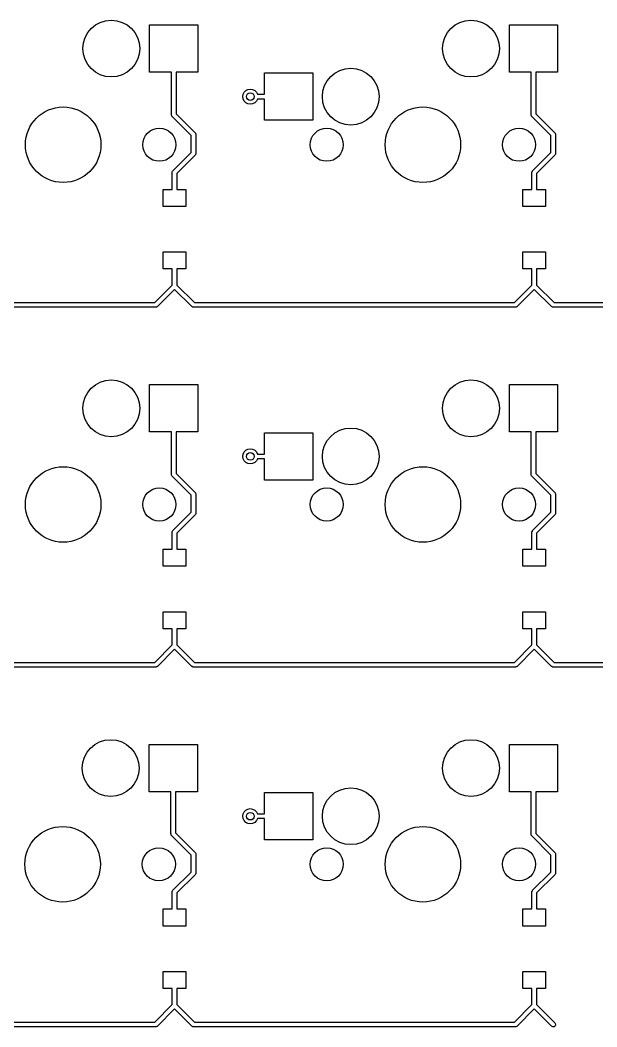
# Model space of a CAD drawing. Extents: x 8 to 224, y -144 to -4.
# Drawn here: x 60.8 to 91.3, y -129.1 to -76 of the extents above; entities that cross this region are included whole.
import ezdxf

# ---------------------------------------------------------------- set-up
doc = ezdxf.new("R2010")
doc.units = 0
doc.layers.add('BLACK', color=7, linetype='CONTINUOUS')

msp = doc.modelspace()

# ---------------------------------------------------------------- linework, layer by layer
at = {"layer": 'BLACK', "linetype": 'CONTINUOUS'}
for p, q in [((67.682, -78.71), (67.682, -76.21)), ((67.682, -76.21), (70.232, -76.21)), ((70.232, -76.21), (70.232, -78.71)), ((86.682, -78.71), (86.682, -76.21)), ((86.682, -76.21), (89.232, -76.21)), ((89.232, -76.21), (89.232, -78.71)), ((68.832, -78.71), (67.682, -78.71)), ((68.832, -80.957), (68.832, -78.71)), ((70.232, -78.71), (69.082, -78.71)), ((69.082, -78.71), (69.082, -80.9052)), ((73.755, -79.875), (73.755, -78.75)), ((73.755, -78.75), (76.305, -78.75)), ((76.305, -78.75), (76.305, -81.25)), ((87.832, -78.71), (86.682, -78.71)), ((87.832, -80.957), (87.832, -78.71)), ((89.232, -78.71), (88.082, -78.71)), ((88.082, -78.71), (88.082, -80.9052)), ((72.6764, -79.7649), (72.7649, -79.6764)), ((72.7649, -79.6764), (72.8764, -79.6196)), ((72.8764, -79.6196), (73, -79.6)), ((73, -79.6), (73.1236, -79.6196)), ((73.1236, -79.6196), (73.2351, -79.6764)), ((73.2351, -79.6764), (73.3236, -79.7649)), ((72.6, -80), (72.6196, -79.8764)), ((72.6196, -80.1236), (72.6, -80)), ((72.6196, -79.8764), (72.6764, -79.7649)), ((72.6764, -80.2351), (72.6196, -80.1236)), ((72.7649, -80.3236), (72.6764, -80.2351)), ((73.3236, -80.2351), (73.2351, -80.3236)), ((73.3236, -79.7649), (73.3797, -79.875)), ((73.3797, -80.125), (73.3236, -80.2351)), ((73.3797, -79.875), (73.755, -79.875)), ((73.755, -80.125), (73.3797, -80.125)), ((73.755, -81.25), (73.755, -80.125)), ((72.8764, -80.3804), (72.7649, -80.3236)), ((73, -80.4), (72.8764, -80.3804)), ((73.1236, -80.3804), (73, -80.4)), ((73.2351, -80.3236), (73.1236, -80.3804)), ((68.8407, -80.9865), (68.832, -80.957)), ((68.8471, -81.0166), (68.8407, -80.9865)), ((68.851, -81.0218), (68.8471, -81.0166)), ((68.8518, -81.0245), (68.851, -81.0218)), ((68.8553, -81.0276), (68.8518, -81.0245)), ((68.8686, -81.0454), (68.8553, -81.0276)), ((69.875, -82.0518), (68.8686, -81.0454)), ((69.082, -80.9052), (70.0884, -81.9116)), ((76.305, -81.25), (73.755, -81.25)), ((87.8407, -80.9865), (87.832, -80.957)), ((87.8471, -81.0166), (87.8407, -80.9865)), ((87.851, -81.0218), (87.8471, -81.0166)), ((87.8518, -81.0245), (87.851, -81.0218)), ((87.8553, -81.0276), (87.8518, -81.0245)), ((87.8686, -81.0454), (87.8553, -81.0276)), ((88.875, -82.0518), (87.8686, -81.0454)), ((88.082, -80.9052), (89.0884, -81.9116)), ((69.875, -82.9482), (69.875, -82.0518)), ((70.0884, -81.9116), (70.1017, -81.9294)), ((70.1017, -81.9294), (70.1052, -81.9325)), ((70.1052, -81.9325), (70.106, -81.9352)), ((70.106, -81.9352), (70.1099, -81.9404)), ((70.1099, -81.9404), (70.1163, -81.9705)), ((70.1163, -81.9705), (70.125, -82)), ((70.125, -82), (70.125, -83)), ((88.875, -82.9482), (88.875, -82.0518)), ((89.0884, -81.9116), (89.1017, -81.9294)), ((89.1017, -81.9294), (89.1052, -81.9325)), ((89.1052, -81.9325), (89.106, -81.9352)), ((89.106, -81.9352), (89.1099, -81.9404)), ((89.1099, -81.9404), (89.1163, -81.9705)), ((89.1163, -81.9705), (89.125, -82)), ((89.125, -82), (89.125, -83)), ((68.9116, -83.9116), (69.875, -82.9482)), ((70.0884, -83.0884), (69.125, -84.0518)), ((70.1032, -83.0614), (70.0884, -83.0884)), ((70.1199, -83.0355), (70.1032, -83.0614)), ((70.1208, -83.0291), (70.1199, -83.0355)), ((70.1221, -83.0266), (70.1208, -83.0291)), ((70.125, -83), (70.1218, -83.022)), ((70.1218, -83.022), (70.1221, -83.0266)), ((87.9116, -83.9116), (88.875, -82.9482)), ((89.0884, -83.0884), (88.125, -84.0518)), ((89.1032, -83.0614), (89.0884, -83.0884)), ((89.1199, -83.0355), (89.1032, -83.0614)), ((89.1208, -83.0291), (89.1199, -83.0355)), ((89.1221, -83.0266), (89.1208, -83.0291)), ((89.125, -83), (89.1218, -83.022)), ((89.1218, -83.022), (89.1221, -83.0266)), ((68.875, -84), (68.8782, -83.978)), ((68.875, -84.9), (68.875, -84)), ((68.8779, -83.9734), (68.8792, -83.9709)), ((68.8782, -83.978), (68.8779, -83.9734)), ((68.8792, -83.9709), (68.8801, -83.9645)), ((68.8801, -83.9645), (68.8968, -83.9386)), ((68.8968, -83.9386), (68.9116, -83.9116)), ((87.875, -84), (87.8782, -83.978)), ((87.875, -84.9), (87.875, -84)), ((87.8779, -83.9734), (87.8792, -83.9709)), ((87.8782, -83.978), (87.8779, -83.9734)), ((87.8792, -83.9709), (87.8801, -83.9645)), ((87.8801, -83.9645), (87.8968, -83.9386)), ((87.8968, -83.9386), (87.9116, -83.9116)), ((69.125, -84.0518), (69.125, -84.9)), ((88.125, -84.0518), (88.125, -84.9)), ((68.4, -85.8), (68.4, -84.9)), ((68.4, -84.9), (68.875, -84.9)), ((69.125, -84.9), (69.6, -84.9)), ((69.6, -84.9), (69.6, -85.8)), ((87.4, -85.8), (87.4, -84.9)), ((87.4, -84.9), (87.875, -84.9)), ((88.125, -84.9), (88.6, -84.9)), ((88.6, -84.9), (88.6, -85.8)), ((69.6, -85.8), (68.4, -85.8)), ((88.6, -85.8), (87.4, -85.8)), ((68.4, -89.1), (68.4, -88.2)), ((68.4, -88.2), (69.6, -88.2)), ((69.6, -88.2), (69.6, -89.1)), ((87.4, -89.1), (87.4, -88.2)), ((87.4, -88.2), (88.6, -88.2)), ((88.6, -88.2), (88.6, -89.1)), ((68.875, -89.1), (68.4, -89.1)), ((68.875, -89.9482), (68.875, -89.1)), ((69.6, -89.1), (69.125, -89.1)), ((69.125, -89.1), (69.125, -89.9482)), ((87.875, -89.1), (87.4, -89.1)), ((87.875, -89.9482), (87.875, -89.1)), ((88.6, -89.1), (88.125, -89.1)), ((88.125, -89.1), (88.125, -89.9482)), ((67.9482, -90.875), (68.875, -89.9482)), ((69, -90.1768), (68.0884, -91.0884)), ((69.9116, -91.0884), (69, -90.1768)), ((69.125, -89.9482), (70.0518, -90.875)), ((86.9482, -90.875), (87.875, -89.9482)), ((88, -90.1768), (87.0884, -91.0884)), ((88.9116, -91.0884), (88, -90.1768)), ((88.125, -89.9482), (89.0518, -90.875)), ((51.0518, -90.875), (67.9482, -90.875)), ((70.0518, -90.875), (86.9482, -90.875)), ((89.0518, -90.875), (105.948, -90.875)), ((68, -91.125), (51, -91.125)), ((68.0295, -91.1163), (68, -91.125)), ((68.0596, -91.1099), (68.0295, -91.1163)), ((68.0648, -91.106), (68.0596, -91.1099)), ((68.0675, -91.1052), (68.0648, -91.106)), ((68.0706, -91.1017), (68.0675, -91.1052)), ((68.0884, -91.0884), (68.0706, -91.1017)), ((69.9386, -91.1032), (69.9116, -91.0884)), ((69.9645, -91.1199), (69.9386, -91.1032)), ((69.9709, -91.1208), (69.9645, -91.1199)), ((69.9734, -91.1221), (69.9709, -91.1208)), ((69.978, -91.1218), (69.9734, -91.1221)), ((70, -91.125), (69.978, -91.1218)), ((87, -91.125), (70, -91.125)), ((87.0295, -91.1163), (87, -91.125)), ((87.0596, -91.1099), (87.0295, -91.1163)), ((87.0648, -91.106), (87.0596, -91.1099)), ((87.0675, -91.1052), (87.0648, -91.106)), ((87.0706, -91.1017), (87.0675, -91.1052)), ((87.0884, -91.0884), (87.0706, -91.1017)), ((88.9386, -91.1032), (88.9116, -91.0884)), ((88.9645, -91.1199), (88.9386, -91.1032)), ((88.9709, -91.1208), (88.9645, -91.1199)), ((88.9734, -91.1221), (88.9709, -91.1208)), ((88.978, -91.1218), (88.9734, -91.1221)), ((89, -91.125), (88.978, -91.1218)), ((106, -91.125), (89, -91.125)), ((67.682, -97.71), (67.682, -95.21)), ((67.682, -95.21), (70.232, -95.21)), ((70.232, -95.21), (70.232, -97.71)), ((86.682, -97.71), (86.682, -95.21)), ((86.682, -95.21), (89.232, -95.21)), ((89.232, -95.21), (89.232, -97.71)), ((68.832, -97.71), (67.682, -97.71)), ((68.832, -99.957), (68.832, -97.71)), ((70.232, -97.71), (69.082, -97.71)), ((69.082, -97.71), (69.082, -99.9052)), ((73.755, -98.875), (73.755, -97.75)), ((73.755, -97.75), (76.305, -97.75)), ((76.305, -97.75), (76.305, -100.25)), ((87.832, -97.71), (86.682, -97.71)), ((87.832, -99.957), (87.832, -97.71)), ((89.232, -97.71), (88.082, -97.71)), ((88.082, -97.71), (88.082, -99.9052)), ((72.6, -99), (72.6196, -98.8764)), ((72.6196, -98.8764), (72.6764, -98.7649)), ((72.6764, -98.7649), (72.7649, -98.6764)), ((72.7649, -98.6764), (72.8764, -98.6196)), ((72.8764, -98.6196), (73, -98.6)), ((73, -98.6), (73.1236, -98.6196)), ((73.1236, -98.6196), (73.2351, -98.6764)), ((73.2351, -98.6764), (73.3236, -98.7649)), ((73.3236, -98.7649), (73.3797, -98.875)), ((73.3797, -98.875), (73.755, -98.875)), ((72.6196, -99.1236), (72.6, -99)), ((72.6764, -99.2351), (72.6196, -99.1236)), ((72.7649, -99.3236), (72.6764, -99.2351)), ((72.8764, -99.3804), (72.7649, -99.3236)), ((73, -99.4), (72.8764, -99.3804)), ((73.1236, -99.3804), (73, -99.4)), ((73.2351, -99.3236), (73.1236, -99.3804)), ((73.3236, -99.2351), (73.2351, -99.3236)), ((73.3797, -99.125), (73.3236, -99.2351)), ((73.755, -99.125), (73.3797, -99.125)), ((73.755, -100.25), (73.755, -99.125)), ((69.082, -99.9052), (70.0884, -100.912)), ((88.082, -99.9052), (89.0884, -100.912)), ((68.8407, -99.9865), (68.832, -99.957)), ((68.8471, -100.017), (68.8407, -99.9865)), ((68.851, -100.022), (68.8471, -100.017)), ((68.8518, -100.025), (68.851, -100.022)), ((68.8553, -100.028), (68.8518, -100.025)), ((68.8686, -100.045), (68.8553, -100.028)), ((69.875, -101.052), (68.8686, -100.045)), ((76.305, -100.25), (73.755, -100.25)), ((87.8407, -99.9865), (87.832, -99.957)), ((87.8471, -100.017), (87.8407, -99.9865)), ((87.851, -100.022), (87.8471, -100.017)), ((87.8518, -100.025), (87.851, -100.022)), ((87.8553, -100.028), (87.8518, -100.025)), ((87.8686, -100.045), (87.8553, -100.028)), ((88.875, -101.052), (87.8686, -100.045)), ((70.0884, -100.912), (70.1017, -100.929)), ((70.1017, -100.929), (70.1052, -100.932)), ((70.1052, -100.932), (70.106, -100.935)), ((70.106, -100.935), (70.1099, -100.94)), ((70.1099, -100.94), (70.1163, -100.97)), ((70.1163, -100.97), (70.125, -101)), ((70.125, -101), (70.125, -102)), ((89.0884, -100.912), (89.1017, -100.929)), ((89.1017, -100.929), (89.1052, -100.932)), ((89.1052, -100.932), (89.106, -100.935)), ((89.106, -100.935), (89.1099, -100.94)), ((89.1099, -100.94), (89.1163, -100.97)), ((89.1163, -100.97), (89.125, -101)), ((89.125, -101), (89.125, -102)), ((69.875, -101.948), (69.875, -101.052)), ((88.875, -101.948), (88.875, -101.052)), ((68.9116, -102.912), (69.875, -101.948)), ((70.1032, -102.061), (70.0884, -102.088)), ((70.1199, -102.036), (70.1032, -102.061)), ((70.1208, -102.029), (70.1199, -102.036)), ((70.1221, -102.027), (70.1208, -102.029)), ((70.125, -102), (70.1218, -102.022)), ((70.1218, -102.022), (70.1221, -102.027)), ((87.9116, -102.912), (88.875, -101.948)), ((89.1032, -102.061), (89.0884, -102.088)), ((89.1199, -102.036), (89.1032, -102.061)), ((89.1208, -102.029), (89.1199, -102.036)), ((89.1221, -102.027), (89.1208, -102.029)), ((89.125, -102), (89.1218, -102.022)), ((89.1218, -102.022), (89.1221, -102.027)), ((70.0884, -102.088), (69.125, -103.052)), ((89.0884, -102.088), (88.125, -103.052)), ((68.875, -103), (68.8782, -102.978)), ((68.875, -103.9), (68.875, -103)), ((68.8779, -102.973), (68.8792, -102.971)), ((68.8782, -102.978), (68.8779, -102.973)), ((68.8792, -102.971), (68.8801, -102.964)), ((68.8801, -102.964), (68.8968, -102.939)), ((68.8968, -102.939), (68.9116, -102.912)), ((69.125, -103.052), (69.125, -103.9)), ((87.875, -103), (87.8782, -102.978)), ((87.875, -103.9), (87.875, -103)), ((87.8779, -102.973), (87.8792, -102.971)), ((87.8782, -102.978), (87.8779, -102.973)), ((87.8792, -102.971), (87.8801, -102.964)), ((87.8801, -102.964), (87.8968, -102.939)), ((87.8968, -102.939), (87.9116, -102.912)), ((88.125, -103.052), (88.125, -103.9)), ((68.4, -104.8), (68.4, -103.9)), ((68.4, -103.9), (68.875, -103.9)), ((69.125, -103.9), (69.6, -103.9)), ((69.6, -103.9), (69.6, -104.8)), ((87.4, -104.8), (87.4, -103.9)), ((87.4, -103.9), (87.875, -103.9)), ((88.125, -103.9), (88.6, -103.9)), ((88.6, -103.9), (88.6, -104.8)), ((69.6, -104.8), (68.4, -104.8)), ((88.6, -104.8), (87.4, -104.8)), ((68.4, -108.1), (68.4, -107.2)), ((68.4, -107.2), (69.6, -107.2)), ((69.6, -107.2), (69.6, -108.1)), ((87.4, -108.1), (87.4, -107.2)), ((87.4, -107.2), (88.6, -107.2)), ((88.6, -107.2), (88.6, -108.1)), ((68.875, -108.1), (68.4, -108.1)), ((68.875, -108.948), (68.875, -108.1)), ((69.6, -108.1), (69.125, -108.1)), ((69.125, -108.1), (69.125, -108.948)), ((87.875, -108.1), (87.4, -108.1)), ((87.875, -108.948), (87.875, -108.1)), ((88.6, -108.1), (88.125, -108.1)), ((88.125, -108.1), (88.125, -108.948)), ((67.9482, -109.875), (68.875, -108.948)), ((69.125, -108.948), (70.0518, -109.875)), ((86.9482, -109.875), (87.875, -108.948)), ((88.125, -108.948), (89.0518, -109.875)), ((69, -109.177), (68.0884, -110.088)), ((69.9116, -110.088), (69, -109.177)), ((88, -109.177), (87.0884, -110.088)), ((88.9116, -110.088), (88, -109.177)), ((51.0518, -109.875), (67.9482, -109.875)), ((70.0518, -109.875), (86.9482, -109.875)), ((89.0518, -109.875), (105.948, -109.875)), ((68, -110.125), (51, -110.125)), ((68.0295, -110.116), (68, -110.125)), ((68.0596, -110.11), (68.0295, -110.116)), ((68.0648, -110.106), (68.0596, -110.11)), ((68.0675, -110.105), (68.0648, -110.106)), ((68.0706, -110.102), (68.0675, -110.105)), ((68.0884, -110.088), (68.0706, -110.102)), ((69.9386, -110.103), (69.9116, -110.088)), ((69.9645, -110.12), (69.9386, -110.103)), ((69.9709, -110.121), (69.9645, -110.12)), ((69.9734, -110.122), (69.9709, -110.121)), ((69.978, -110.122), (69.9734, -110.122)), ((70, -110.125), (69.978, -110.122)), ((87, -110.125), (70, -110.125)), ((87.0295, -110.116), (87, -110.125)), ((87.0596, -110.11), (87.0295, -110.116)), ((87.0648, -110.106), (87.0596, -110.11)), ((87.0675, -110.105), (87.0648, -110.106)), ((87.0706, -110.102), (87.0675, -110.105)), ((87.0884, -110.088), (87.0706, -110.102)), ((88.9386, -110.103), (88.9116, -110.088)), ((88.9645, -110.12), (88.9386, -110.103)), ((88.9709, -110.121), (88.9645, -110.12)), ((88.9734, -110.122), (88.9709, -110.121)), ((88.978, -110.122), (88.9734, -110.122)), ((89, -110.125), (88.978, -110.122)), ((106, -110.125), (89, -110.125)), ((67.652, -116.71), (67.652, -114.21)), ((67.652, -114.21), (70.202, -114.21)), ((70.202, -114.21), (70.202, -116.71)), ((86.682, -116.71), (86.682, -114.21)), ((86.682, -114.21), (89.232, -114.21)), ((89.232, -114.21), (89.232, -116.71)), ((68.802, -116.71), (67.652, -116.71)), ((68.802, -118.927), (68.802, -116.71)), ((70.202, -116.71), (69.052, -116.71)), ((69.052, -116.71), (69.052, -118.875)), ((73.755, -117.875), (73.755, -116.75)), ((73.755, -116.75), (76.305, -116.75)), ((76.305, -116.75), (76.305, -119.25)), ((87.832, -116.71), (86.682, -116.71)), ((87.832, -118.957), (87.832, -116.71)), ((89.232, -116.71), (88.082, -116.71)), ((88.082, -116.71), (88.082, -118.905)), ((72.6, -118), (72.6196, -117.876)), ((72.6196, -118.124), (72.6, -118)), ((72.6196, -117.876), (72.6764, -117.765)), ((72.6764, -117.765), (72.7649, -117.676)), ((72.7649, -117.676), (72.8764, -117.62)), ((72.8764, -117.62), (73, -117.6)), ((73, -117.6), (73.1236, -117.62)), ((73.1236, -117.62), (73.2351, -117.676)), ((73.2351, -117.676), (73.3236, -117.765)), ((73.3236, -117.765), (73.3797, -117.875)), ((73.3797, -117.875), (73.755, -117.875)), ((72.6764, -118.235), (72.6196, -118.124)), ((72.7649, -118.324), (72.6764, -118.235)), ((72.8764, -118.38), (72.7649, -118.324)), ((73, -118.4), (72.8764, -118.38)), ((73.1236, -118.38), (73, -118.4)), ((73.2351, -118.324), (73.1236, -118.38)), ((73.3236, -118.235), (73.2351, -118.324)), ((73.3797, -118.125), (73.3236, -118.235)), ((73.755, -118.125), (73.3797, -118.125)), ((73.755, -119.25), (73.755, -118.125)), ((68.8107, -118.957), (68.802, -118.927)), ((68.8171, -118.987), (68.8107, -118.957)), ((68.821, -118.992), (68.8171, -118.987)), ((68.8218, -118.995), (68.821, -118.992)), ((68.8253, -118.998), (68.8218, -118.995)), ((68.8386, -119.015), (68.8253, -118.998)), ((69.875, -120.052), (68.8386, -119.015)), ((69.052, -118.875), (70.0884, -119.912)), ((87.8407, -118.987), (87.832, -118.957)), ((87.8471, -119.017), (87.8407, -118.987)), ((87.851, -119.022), (87.8471, -119.017)), ((87.8518, -119.025), (87.851, -119.022)), ((87.8553, -119.028), (87.8518, -119.025)), ((87.8686, -119.045), (87.8553, -119.028)), ((88.875, -120.052), (87.8686, -119.045)), ((88.082, -118.905), (89.0884, -119.912)), ((76.305, -119.25), (73.755, -119.25)), ((69.875, -120.948), (69.875, -120.052)), ((70.0884, -119.912), (70.1017, -119.929)), ((70.1017, -119.929), (70.1052, -119.932)), ((70.1052, -119.932), (70.106, -119.935)), ((70.106, -119.935), (70.1099, -119.94)), ((70.1099, -119.94), (70.1163, -119.97)), ((70.1163, -119.97), (70.125, -120)), ((70.125, -120), (70.125, -121)), ((88.875, -120.948), (88.875, -120.052)), ((89.0884, -119.912), (89.1017, -119.929)), ((89.1017, -119.929), (89.1052, -119.932)), ((89.1052, -119.932), (89.106, -119.935)), ((89.106, -119.935), (89.1099, -119.94)), ((89.1099, -119.94), (89.1163, -119.97)), ((89.1163, -119.97), (89.125, -120)), ((89.125, -120), (89.125, -121)), ((68.9116, -121.912), (69.875, -120.948)), ((70.0884, -121.088), (69.125, -122.052)), ((70.1032, -121.061), (70.0884, -121.088)), ((70.1199, -121.036), (70.1032, -121.061)), ((70.1208, -121.029), (70.1199, -121.036)), ((70.1221, -121.027), (70.1208, -121.029)), ((70.125, -121), (70.1218, -121.022)), ((70.1218, -121.022), (70.1221, -121.027)), ((87.9116, -121.912), (88.875, -120.948)), ((89.0884, -121.088), (88.125, -122.052)), ((89.1032, -121.061), (89.0884, -121.088)), ((89.1199, -121.036), (89.1032, -121.061)), ((89.1208, -121.029), (89.1199, -121.036)), ((89.1221, -121.027), (89.1208, -121.029)), ((89.125, -121), (89.1218, -121.022)), ((89.1218, -121.022), (89.1221, -121.027)), ((68.875, -122), (68.8782, -121.978)), ((68.875, -122.9), (68.875, -122)), ((68.8779, -121.973), (68.8792, -121.971)), ((68.8782, -121.978), (68.8779, -121.973)), ((68.8792, -121.971), (68.8801, -121.964)), ((68.8801, -121.964), (68.8968, -121.939)), ((68.8968, -121.939), (68.9116, -121.912)), ((69.125, -122.052), (69.125, -122.9)), ((87.875, -122), (87.8782, -121.978)), ((87.875, -122.9), (87.875, -122)), ((87.8779, -121.973), (87.8792, -121.971)), ((87.8782, -121.978), (87.8779, -121.973)), ((87.8792, -121.971), (87.8801, -121.964)), ((87.8801, -121.964), (87.8968, -121.939)), ((87.8968, -121.939), (87.9116, -121.912)), ((88.125, -122.052), (88.125, -122.9)), ((68.4, -123.8), (68.4, -122.9)), ((68.4, -122.9), (68.875, -122.9)), ((69.125, -122.9), (69.6, -122.9)), ((69.6, -122.9), (69.6, -123.8)), ((87.4, -123.8), (87.4, -122.9)), ((87.4, -122.9), (87.875, -122.9)), ((88.125, -122.9), (88.6, -122.9)), ((88.6, -122.9), (88.6, -123.8)), ((69.6, -123.8), (68.4, -123.8)), ((88.6, -123.8), (87.4, -123.8)), ((68.4, -127.1), (68.4, -126.2)), ((68.4, -126.2), (69.6, -126.2)), ((69.6, -126.2), (69.6, -127.1)), ((87.4, -127.1), (87.4, -126.2)), ((87.4, -126.2), (88.6, -126.2)), ((88.6, -126.2), (88.6, -127.1)), ((68.875, -127.1), (68.4, -127.1)), ((68.875, -127.948), (68.875, -127.1)), ((69.6, -127.1), (69.125, -127.1)), ((69.125, -127.1), (69.125, -127.948)), ((87.875, -127.1), (87.4, -127.1)), ((87.875, -127.948), (87.875, -127.1)), ((88.6, -127.1), (88.125, -127.1)), ((88.125, -127.1), (88.125, -127.948)), ((67.9482, -128.875), (68.875, -127.948)), ((69.125, -127.948), (70.0518, -128.875)), ((86.9482, -128.875), (87.875, -127.948)), ((88.125, -127.948), (89.0884, -128.912)), ((69, -128.177), (68.0884, -129.088)), ((69.9116, -129.088), (69, -128.177)), ((88, -128.177), (87.0884, -129.088)), ((88.9116, -129.088), (88, -128.177)), ((68, -129.125), (51, -129.125)), ((51.0518, -128.875), (67.9482, -128.875)), ((68.0295, -129.116), (68, -129.125)), ((68.0596, -129.11), (68.0295, -129.116)), ((68.0648, -129.106), (68.0596, -129.11)), ((68.0675, -129.105), (68.0648, -129.106)), ((68.0706, -129.102), (68.0675, -129.105)), ((68.0884, -129.088), (68.0706, -129.102)), ((69.9386, -129.103), (69.9116, -129.088)), ((69.9645, -129.12), (69.9386, -129.103)), ((69.9709, -129.121), (69.9645, -129.12)), ((69.9734, -129.122), (69.9709, -129.121)), ((69.978, -129.122), (69.9734, -129.122)), ((70, -129.125), (69.978, -129.122)), ((87, -129.125), (70, -129.125)), ((70.0518, -128.875), (86.9482, -128.875)), ((87.0295, -129.116), (87, -129.125)), ((87.0596, -129.11), (87.0295, -129.116)), ((87.0648, -129.106), (87.0596, -129.11)), ((87.0675, -129.105), (87.0648, -129.106)), ((87.0706, -129.102), (87.0675, -129.105)), ((87.0884, -129.088), (87.0706, -129.102)), ((88.9734, -129.122), (88.9116, -129.088)), ((89.0436, -129.117), (88.9734, -129.122)), ((89.1, -129.075), (89.0436, -129.117)), ((89.0884, -128.912), (89.1099, -128.94)), ((89.1247, -129.009), (89.1, -129.075)), ((89.1099, -128.94), (89.1247, -129.009))]:
    msp.add_line(p, q, dxfattribs=at)
at = {"layer": 'BLACK'}
for centre, radius in [((65.655, -77.46), 1.5), ((84.655, -77.46), 1.5), ((78.305, -80), 1.5), ((73, -80), 0.2), ((63.115, -82.54), 1.9939), ((82.115, -82.54), 1.9939), ((68.195, -82.54), 0.875), ((77.035, -82.54), 0.875), ((87.195, -82.54), 0.875), ((65.655, -96.46), 1.5), ((84.655, -96.46), 1.5), ((78.305, -99), 1.5), ((73, -99), 0.2), ((63.115, -101.54), 1.9939), ((82.115, -101.54), 1.9939), ((68.195, -101.54), 0.875), ((77.035, -101.54), 0.875), ((87.195, -101.54), 0.875), ((65.625, -115.46), 1.5), ((84.655, -115.46), 1.5), ((78.305, -118), 1.5), ((73, -118), 0.2), ((63.085, -120.54), 1.9939), ((82.115, -120.54), 1.9939), ((68.165, -120.54), 0.875), ((77.035, -120.54), 0.875), ((87.195, -120.54), 0.875)]:
    msp.add_circle(centre, radius, dxfattribs=at)

doc.saveas('drawing.dxf')
